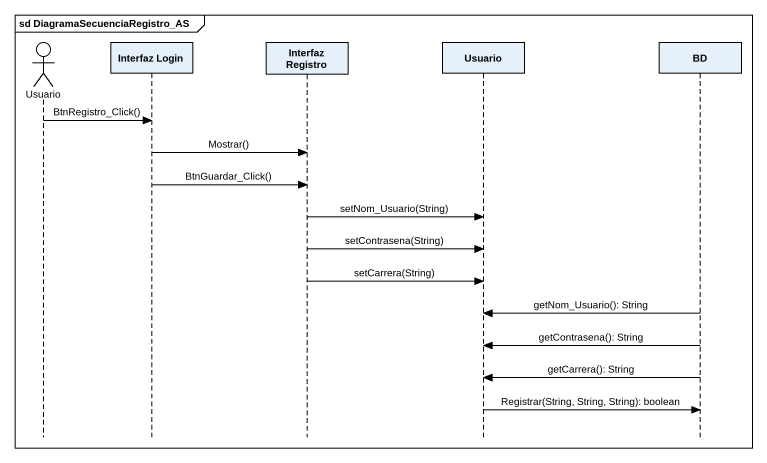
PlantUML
@startuml
mainframe sd DiagramaSecuenciaRegistro_AS
hide footbox
actor Usuario
participant "Interfaz Login" as Interfaz_Login
participant "Interfaz Registro" as Interfaz_Registro
participant "Usuario" as Usuario_2
participant BD

Usuario -> Interfaz_Login : BtnRegistro_Click()
Interfaz_Login -> Interfaz_Registro : Mostrar()
Interfaz_Login -> Interfaz_Registro : BtnGuardar_Click()
Interfaz_Registro -> Usuario_2 : setNom_Usuario(String)
Interfaz_Registro -> Usuario_2 : setContrasena(String)
Interfaz_Registro -> Usuario_2 : setCarrera(String)
BD -> Usuario_2 : getNom_Usuario(): String
BD -> Usuario_2 : getContrasena(): String
BD -> Usuario_2 : getCarrera(): String
Usuario_2 -> BD : Registrar(String, String, String): boolean
@enduml
